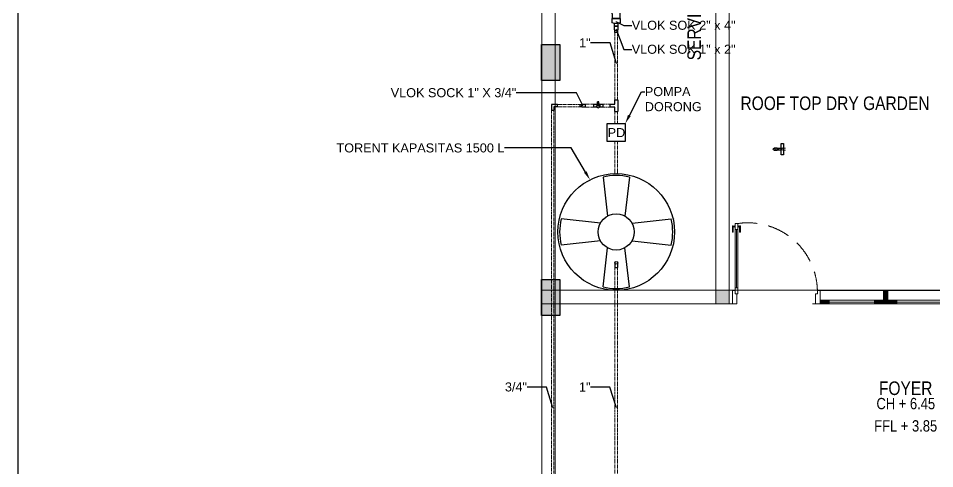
# Model space of a CAD drawing. Header units: millimetres. Extents: x 7371 to 278338, y -43753 to 35464.
# Drawn here: x 70135 to 80261, y 22164 to 27145 of the extents above; entities that cross this region are included whole.
import ezdxf
from ezdxf import colors
from ezdxf.entities.mleader import LeaderData, LeaderLine
from ezdxf.math import Vec2, Vec3

# ---------------------------------------------------------------- set-up
doc = ezdxf.new("R2010")
doc.units = ezdxf.units.MM
doc.header["$MEASUREMENT"] = 0
for name, pattern in [('CENTER', [50.8, 31.75, -6.35, 6.35, -6.35]), ('HIDDEN', [0.375, 0.25, -0.125]), ('SLD-Solid', [0])]:
    doc.linetypes.add(name, pattern=pattern)
for name, color, linetype, lineweight in [('DINDING', 1, 'Continuous', 20), ('DOOR OPENING', 4, 'SLD-Solid', 5), ('FURNITURE', 25, 'Continuous', 5), ('HATCH', 8, 'Continuous', 13), ('KOL', 5, 'Continuous', 18), ('PIPA AIR BERSIH', 5, 'CENTER', 5)]:
    doc.layers.add(name, color=color, linetype=linetype, lineweight=lineweight)
for name, color, linetype in [('POMPA DORONG', 7, 'Continuous'), ('SUB TEXT', 1, 'Continuous'), ('TEXT', 4, 'Continuous'), ('TORENT', 5, 'Continuous'), ('WALL', 90, 'Continuous')]:
    doc.layers.add(name, color=color, linetype=linetype)
doc.styles.add('Arial Narrow', font='ARIALN.TTF')
doc.styles.get("Standard").update_dxf_attribs({"font": 'arial.ttf'})

# ---------------------------------------------------------------- blocks, each defined once
blk = doc.blocks.new('KOLOM PRAKTIS')
at = {"layer": 'HATCH'}
h = blk.add_hatch(color=256, dxfattribs=at)
h.dxf.hatch_style = 1
h.paths.add_polyline_path([(-75, 75), (-75, -75), (75, -75), (75, 75)])
at = {"layer": 'KOL'}
blk.add_lwpolyline([(-75, -75), (75, -75), (75, 75), (-75, 75)], close=True, dxfattribs=at)
blk = doc.blocks.new('KUSEN PINTU')
at = {"layer": 'DOOR OPENING', "linetype": 'Continuous', "transparency": 33554687}
for p, q in [((-50, 110), (-30, 110)), ((-50, 0), (-50, 110)), ((-30, 110), (-30, 150)), ((-30, 150), (-5, 150)), ((-5, 150), (-5, 145)), ((-5, 145), (0, 145)), ((0, 145), (0, 5)), ((-5, 0), (-50, 0)), ((0, 5), (-5, 5)), ((-5, 5), (-5, 0))]:
    blk.add_line(p, q, dxfattribs=at)
at = {"layer": 'DOOR OPENING', "linetype": 'Continuous', "ltscale": 10, "transparency": 33554687}
for p, q in [((0, 145), (0, 150)), ((0, 5), (0, 0))]:
    blk.add_line(p, q, dxfattribs=at)
blk = doc.blocks.new('jj1')
at = {"layer": 'DOOR OPENING', "linetype": 'Continuous', "transparency": 33554687}
h = blk.add_hatch(dxfattribs=at)
h.set_pattern_fill('ANSI31', color=256, scale=0.0875, angle=90)
h.set_pattern_definition([(135, (474.810639, 899.157156), (-0.00773398042, -0.00773398042), [])])
h.paths.add_polyline_path([(305.043, 161.652), (305.093, 161.652), (305.093, 161.802), (305.043, 161.802)])
h = blk.add_hatch(dxfattribs=at)
h.set_pattern_fill('ANSI31', color=256, scale=0.0875, angle=90)
h.set_pattern_definition([(135, (474.810639, 899.157156), (-0.00773398042, -0.00773398042), [])])
h.paths.add_polyline_path([(305.043, 161.652), (305.093, 161.652), (305.093, 161.802), (305.043, 161.802)])
h = blk.add_hatch(dxfattribs=at)
h.set_pattern_fill('ANSI31', color=256, scale=0.0875, angle=90)
h.set_pattern_definition([(135, (474.060639, 899.157156), (-0.00773398042, -0.00773398042), [])])
h.paths.add_polyline_path([(305.793, 161.652), (305.843, 161.652), (305.843, 161.802), (305.793, 161.802)])
h = blk.add_hatch(dxfattribs=at)
h.set_pattern_fill('ANSI31', color=256, scale=0.0875, angle=90)
h.set_pattern_definition([(135, (474.060639, 899.157156), (-0.00773398042, -0.00773398042), [])])
h.paths.add_polyline_path([(305.793, 161.652), (305.843, 161.652), (305.843, 161.802), (305.793, 161.802)])
h = blk.add_hatch(dxfattribs=at)
h.set_pattern_fill('ANSI31', color=256, scale=0.0875, angle=90)
h.set_pattern_definition([(135, (624.817151, 947.177618), (-0.00773398042, -0.00773398042), [])])
h.paths.add_polyline_path([(304.343, 161.652), (304.443, 161.652), (304.443, 161.692), (304.343, 161.692)])
h = blk.add_hatch(dxfattribs=at)
h.set_pattern_fill('ANSI31', color=256, scale=0.0875, angle=90)
h.set_pattern_definition([(135, (624.217151, 947.176911), (-0.00773398042, -0.00773398042), [])])
h.paths.add_polyline_path([(304.943, 161.653), (305.043, 161.653), (305.043, 161.693), (304.943, 161.693)])
h = blk.add_hatch(dxfattribs=at)
h.set_pattern_fill('ANSI31', color=256, scale=0.0875, angle=90)
h.set_pattern_definition([(135, (624.067151, 947.177618), (-0.00773398042, -0.00773398042), [])])
h.paths.add_polyline_path([(305.093, 161.652), (305.193, 161.652), (305.193, 161.692), (305.093, 161.692)])
h = blk.add_hatch(dxfattribs=at)
h.set_pattern_fill('ANSI31', color=256, scale=0.0875, angle=90)
h.set_pattern_definition([(135, (623.467151, 947.176911), (-0.00773398042, -0.00773398042), [])])
h.paths.add_polyline_path([(305.693, 161.653), (305.793, 161.653), (305.793, 161.693), (305.693, 161.693)])
at = {"color": 8, "linetype": 'HIDDEN', "lineweight": 5}
blk.add_arc((303.545, 161.782), 0.768, 358.5083, 98.4128, dxfattribs=at)
at = {"layer": 'DOOR OPENING', "linetype": 'Continuous', "transparency": 33554687}
for p, q in [((303.403, 162.475), (303.403, 162.542)), ((303.403, 162.542), (303.433, 162.542)), ((303.433, 162.542), (303.433, 162.475)), ((303.375, 162.447), (303.375, 162.515)), ((303.375, 162.515), (303.383, 162.515)), ((303.383, 162.447), (303.375, 162.447)), ((303.383, 162.515), (303.383, 162.447)), ((303.399, 162.499), (303.399, 162.518)), ((303.403, 162.497), (303.401, 162.497)), ((303.403, 162.52), (303.403, 162.497)), ((303.433, 162.475), (303.403, 162.475)), ((303.433, 162.52), (303.433, 162.497)), ((303.435, 162.52), (303.433, 162.52)), ((303.433, 162.497), (303.435, 162.497)), ((303.437, 162.499), (303.437, 162.518)), ((303.453, 162.515), (303.453, 162.447)), ((303.461, 162.515), (303.453, 162.515)), ((303.453, 162.447), (303.461, 162.447)), ((303.461, 162.447), (303.461, 162.515)), ((303.403, 161.83), (303.403, 161.762)), ((303.433, 161.762), (303.433, 161.83)), ((303.433, 161.762), (303.403, 161.762)), ((304.343, 161.802), (305.093, 161.802)), ((305.093, 161.802), (305.843, 161.802)), ((304.293, 161.652), (305.043, 161.652)), ((305.043, 161.692), (304.343, 161.692)), ((304.343, 161.692), (305.043, 161.692)), ((305.043, 161.692), (304.343, 161.692)), ((304.443, 161.652), (304.443, 161.692)), ((304.443, 161.672), (304.943, 161.672)), ((304.943, 161.652), (304.943, 161.692)), ((305.043, 161.652), (305.793, 161.652)), ((305.793, 161.692), (305.093, 161.692)), ((305.093, 161.692), (305.793, 161.692)), ((305.793, 161.692), (305.093, 161.692)), ((305.193, 161.652), (305.193, 161.692)), ((305.193, 161.672), (305.693, 161.672)), ((305.693, 161.652), (305.693, 161.692))]:
    blk.add_line(p, q, dxfattribs=at)
at = {"layer": 'DOOR OPENING', "linetype": 'Continuous', "ltscale": 10, "transparency": 33554687}
for p, q in [((303.383, 162.511), (303.399, 162.511)), ((303.383, 162.505), (303.399, 162.505)), ((303.403, 161.83), (303.403, 162.475)), ((303.418, 162.475), (303.418, 161.83)), ((303.433, 161.83), (303.433, 162.475)), ((303.437, 162.511), (303.453, 162.511)), ((303.437, 162.505), (303.453, 162.505))]:
    blk.add_line(p, q, dxfattribs=at)
at = {"layer": 'DOOR OPENING', "transparency": 33554687}
for p, q in [((303.401, 162.52), (303.403, 162.52)), ((303.433, 161.83), (303.403, 161.83)), ((303.403, 161.762), (303.403, 161.802)), ((304.313, 161.762), (304.313, 161.802))]:
    blk.add_line(p, q, dxfattribs=at)
at = {"layer": 'DOOR OPENING', "linetype": 'Continuous', "transparency": 33554687}
for points in [[(305.093, 161.652), (305.043, 161.652), (305.043, 161.802), (305.093, 161.802)], [(305.093, 161.652), (305.043, 161.652), (305.043, 161.802), (305.093, 161.802)], [(305.843, 161.652), (305.793, 161.652), (305.793, 161.802), (305.843, 161.802)], [(305.843, 161.652), (305.793, 161.652), (305.793, 161.802), (305.843, 161.802)]]:
    blk.add_lwpolyline(points, close=True, dxfattribs=at)
for centre, start, end in [((303.401, 162.518), 90, 180), ((303.401, 162.499), 180, 270), ((303.435, 162.518), 0, 90), ((303.435, 162.499), 270, 0)]:
    blk.add_arc(centre, 0.00169, start, end, dxfattribs=at)
at = {"layer": 'DOOR OPENING', "linetype": 'Continuous', "transparency": 33554687, "yscale": 0.001, "zscale": 0.001}
for p, xscale in [((303.373, 161.652), -0.001), ((304.343, 161.652), 0.001)]:
    blk.add_blockref('KUSEN PINTU', p, dxfattribs=dict(at, xscale=xscale))
blk = doc.blocks.new('hs')
at = {"layer": 'DINDING', "color": 8}
for p, q in [((396.999, 73.05), (396.999, 77.901)), ((397.149, 77.87), (397.149, 73.05))]:
    blk.add_line(p, q, dxfattribs=at)
blk.add_lwpolyline([(395.074, 66.315), (395.074, 80.27), (395.224, 80.27), (395.224, 66.315), (395.224, 66.315)], dxfattribs=at)
blk.add_lwpolyline([(395.224, 73.05), (397.184, 73.05), (397.184, 73.2), (395.224, 73.2)], close=True, dxfattribs=at)
at = {"layer": 'DINDING'}
blk.add_lwpolyline([(398.069, 73.05), (399.869, 73.05), (399.869, 73.2), (397.149, 73.2), (397.149, 73.05), (397.199, 73.05)], dxfattribs=at)
at = {"layer": 'FURNITURE', "color": 8, "linetype": 'Continuous', "transparency": 33554687}
blk.add_line((399.109, 73.2), (397.149, 73.2), dxfattribs=at)
blk.add_blockref('jj1', (93.81, -88.603))
at = {"layer": 'WALL', "color": 8, "transparency": 33554687, "xscale": 0.001, "yscale": 0.001, "zscale": 0.001}
for p in [(395.149, 73.125), (397.074, 73.125)]:
    blk.add_blockref('KOLOM PRAKTIS', p, dxfattribs=at)
at = {"layer": 'SUB TEXT', "color": 8, "transparency": 33554687, "style": 'Arial Narrow'}
for s, p in [('CH + 6.45', (398.776, 71.884)), ('FFL + 3.85', (398.751, 71.637))]:
    blk.add_text(s, height=0.125, dxfattribs=at).set_placement(p)
at = {"layer": 'TEXT', "color": 8, "transparency": 33554687, "style": 'Arial Narrow'}
blk.add_text('SERVICE TORRENT AREA', height=0.15, rotation=90, dxfattribs=at).set_placement((396.835, 75.745))
for s, p in [('ROOF TOP DRY GARDEN', (397.272, 75.195)), ('FOYER', (398.803, 72.041))]:
    blk.add_text(s, height=0.15, dxfattribs=at).set_placement(p)
blk = doc.blocks.new('k4')
at = {"true_color": 0x636466}
h = blk.add_hatch(dxfattribs=at)
h.set_pattern_fill('ANGLE', color=251)
h.set_pattern_definition([(0, (0, 0), (0, 6.985), [5.08, -1.905]), (90, (0, 0), (-6.985, 4e-16), [5.08, -1.905])])
h.paths.add_polyline_path([(210.558, -20.392), (210.358, -20.392), (210.358, -20.792), (210.558, -20.792)])
h = blk.add_hatch(color=251, dxfattribs=at)
h.dxf.hatch_style = 1
h.paths.add_polyline_path([(210.558, -20.594), (210.358, -20.594), (210.358, -20.792), (210.558, -20.792)])
h.paths.add_polyline_path([(210.558, -20.392), (210.358, -20.392), (210.358, -20.594), (210.558, -20.594)])
for p, q in [((210.358, -20.392), (210.558, -20.392)), ((210.558, -20.392), (210.558, -20.792)), ((210.558, -20.792), (210.358, -20.792))]:
    blk.add_line(p, q)
blk.add_lwpolyline([(210.358, -20.392), (210.558, -20.392), (210.558, -20.792), (210.358, -20.792)], close=True)
blk = doc.blocks.new('KLR')
for p in [(90.905, 204.915), (90.905, 202.315)]:
    blk.add_blockref('k4', p)
blk = doc.blocks.new('FFRRT')
for points in [[(100371, -2691), (100371, -2741)], [(100371, -2831), (100371, -2881), (100461, -2881), (100461, -2691), (100371, -2691)], [(100321, -2770), (100321, -2802)], [(100371, -2770), (100321, -2770)], [(100371, -2802), (100321, -2802)], [(100371, -2831), (100371, -2741)]]:
    blk.add_lwpolyline(points)
blk = doc.blocks.new('dsd333')
for points in [[(99825, -5141), (99825, -5109), (99875, -5109), (99875, -5059), (99907, -5059), (99907, -5191)], [(99875, -5191), (99875, -5141), (99825, -5141)], [(99875, -5191), (99907, -5191)]]:
    blk.add_lwpolyline(points)
blk = doc.blocks.new('dsdsbbb')
for points in [[(99082, -3956), (99000, -3956), (99000, -4038)], [(99082, -3988), (99082, -3956)], [(99032, -4038), (99000, -4038)], [(99082, -3988), (99032, -3988), (99032, -4038)]]:
    blk.add_lwpolyline(points)
at = {"layer": 'PIPA AIR BERSIH'}
blk.add_lwpolyline([(99032, -3956), (99032, -3956)], dxfattribs=at)
blk = doc.blocks.new('sock1')
for points in [[(99331.5, -6891.7), (99346.5, -6891.7), (99346.5, -6907.2), (99345, -6909.4), (99345, -6917.9), (99333, -6917.9), (99333, -6909.4), (99331.5, -6907.2), (99331.5, -6891.7)], [(99345, -6909.4), (99333, -6909.4)]]:
    blk.add_lwpolyline(points)
blk = doc.blocks.new('DD443')
for points in [[(99631, -2396), (99597, -2396), (99597, -2364), (99631, -2364)], [(99640, -2380), (99640, -2336)], [(99653, -2336), (99640, -2336)], [(99653, -2380), (99653, -2336)], [(99697, -2364), (99697, -2396), (99662, -2396)], [(99662, -2364), (99697, -2364)]]:
    blk.add_lwpolyline(points)
blk.add_circle((99647, -2380), 6.69)
blk.add_arc((99647, -2380), 22, 107.6716, 72.3284)
blk = doc.blocks.new('fdfd')
blk.add_lwpolyline([(99685, -1599), (99685, -1649), (99717, -1649), (99717, -1599)])
blk.add_circle((99701, -1599), 16)
blk = doc.blocks.new('_Dot')
at = {"color": 0, "linetype": 'ByBlock', "lineweight": -2}
blk.add_line((-0.5, 0), (-1, 0), dxfattribs=at)
at = {"color": 0, "linetype": 'ByBlock', "const_width": 0.5}
blk.add_lwpolyline([(-0.25, 0, 1), (0.25, 0, 1)], format="xyb", close=True, dxfattribs=at)
blk = doc.blocks.new('FFHHH')
blk.add_lwpolyline([(84920, -1581), (84945, -1581), (84945, -1706), (84920, -1706)], close=True)
blk.add_circle((84933, -1643), 12.7)
blk = doc.blocks.new('ewew344')
for points in [[(76696, 27091), (76786, 27091), (76786, 27040), (76761, 27033), (76761, 27004), (76721, 27004), (76721, 27033), (76696, 27040), (76696, 27091)], [(76761, 27033), (76721, 27033)]]:
    blk.add_lwpolyline(points)

msp = doc.modelspace()

# ---------------------------------------------------------------- linework, layer by layer
msp.add_lwpolyline([(90204.2, 35098.7), (90204.2, 6261.4), (70134.6, 6261.4), (70134.6, 35098.7)], close=True)
at = {"layer": 'PIPA AIR BERSIH'}
for points in [[(76725.3, 26988), (76725.3, 26245.1)], [(76757.3, 26988), (76757.3, 26245.1)], [(76027.4, 19339.7), (76027.4, 26126.9)], [(76052.8, 21246.8), (76052.8, 26126.9)], [(76344.1, 26191.9), (76092.5, 26191.9)], [(76344.1, 26166.5), (76092.5, 26166.5)], [(76492.9, 26195.1), (76399.4, 26195.1)], [(76492.9, 26163.1), (76399.4, 26163.1)], [(76592.9, 26195.1), (76675.3, 26195.1)], [(76592.9, 26163.1), (76675.3, 26163.3)], [(76725.3, 26113.1), (76725.3, 25981.1)], [(76757.3, 26113.1), (76757.3, 25981.1)], [(76725.3, 25781.1), (76725.3, 25426.7)], [(76757.3, 25781.1), (76757.3, 25426.7)], [(78591.2, 25708), (78612.9, 25708)], [(78591.2, 25687.6), (78612.9, 25687.6)], [(76725.3, 24390.7), (76725.3, 18667.7)], [(76757.3, 24390.7), (76757.3, 18635.7)]]:
    msp.add_lwpolyline(points, dxfattribs=at)
at = {"layer": 'POMPA DORONG'}
msp.add_lwpolyline([(76641.3, 25981.1), (76841.3, 25981.1), (76841.3, 25781.1), (76641.3, 25781.1), (76641.3, 25981.1)], dxfattribs=at)
at = {"layer": 'TORENT'}
for points in [[(76595.5, 25389.7), (76644.1, 24956.8)], [(76887.1, 25389.7), (76838.4, 24956.8)], [(76566.5, 24879.1), (76133.5, 24927.8)], [(76916.1, 24879.1), (77349, 24927.8)], [(77386.3, 24931.9), (77386.3, 24931.9)], [(77386.3, 24781.9), (77386.3, 24781.9)], [(76566.5, 24684.8), (76133.5, 24636.1)], [(76595.5, 24174.2), (76644.1, 24607.1)], [(76887.1, 24174.2), (76838.4, 24607.1)], [(76916.1, 24684.8), (77349, 24636.1)]]:
    msp.add_lwpolyline(points, dxfattribs=at)
for radius in [645, 200]:
    msp.add_circle((76741.3, 24781.9), radius, dxfattribs=at)
for start, end in [(76.50795, 103.49126), (166.50797, 193.49129), (346.50874, 13.492), (256.50874, 283.49126)]:
    msp.add_arc((76741.3, 24781.9), 625, start, end, dxfattribs=at)

# ---------------------------------------------------------------- block references
for name, p, xscale, yscale, zscale in [('hs', (-318879.5, -49011.6), 999.2999589644489, 999.2999589644489, 999.2999589644489), ('KLR', (-225134.8, -157538.2), 999.2999589644489, 999.2999589644489, 999.2999589644489), ('sock1', (-188162.9, 45435.7), 2.666666666665874, 2.666666666665874, 2.666666666665874), ('dsdsbbb', (-2509.6, 29330.5), 0.7933028180988089, 0.7933028180988089, 0.7933028180988089)]:
    msp.add_blockref(name, p, dxfattribs=dict(xscale=xscale, yscale=yscale, zscale=zscale))
for name, p in [('FFRRT', (-23675.1, 30025.9)), ('ewew344', (0, 53.5)), ('dsd333', (-23149.3, 31304.1)), ('DD443', (-23103.6, 28558.6)), ('FFHHH', (-6354.1, 27341.3)), ('fdfd', (-22959.4, 26040))]:
    msp.add_blockref(name, p)
for name, p, xscale, yscale, zscale, rotation in [('sock1', (90978.8, 236329.1), 2.115480875149517, 2.115480875149517, 2.115480875149517, 270), ('fdfd', (77472, -37576.7), 0.6346441789000892, 0.6346441789000892, 0.6346441789000892, 90), ('sock1', (90226.5, 193817.7), 1.692384477065445, 1.692384477065445, 1.692384477065445, 270)]:
    msp.add_blockref(name, p, dxfattribs=dict(xscale=xscale, yscale=yscale, zscale=zscale, rotation=rotation))

# ---------------------------------------------------------------- texts
at = {"layer": 'POMPA DORONG'}
msp.add_text('PD', height=100, dxfattribs=at).set_placement((76647.1, 25830.9))

# ---------------------------------------------------------------- leaders
ml = msp.add_multileader_mtext('Standard')
ml.set_content('4" x 1 1/2"', color=256)
ml.set_leader_properties()
ml.set_arrow_properties(name='DOT')
ml.build(insert=Vec2(0, 0))
ml.multileader.update_dxf_attribs({"dogleg_length": 0.36, "arrow_head_size": 10})
ctx = ml.context
ctx.base_point, ctx.char_height, ctx.arrow_head_size, ctx.landing_gap_size, ctx.plane_origin = Vec3(76912.2, 27560), 100, 10, 0.09, Vec3(76740.3, 27479.9)
notes = []
notes.append((ctx, [(0, (1, 1, 0), (76826.2, 27560), (1, 0), 85.9, [(0, [(76740.3, 27479.9)], 0, [])])]))
ctx.mtext.insert, ctx.mtext.flow_direction = Vec3(76912.2, 27610.8), 5
ml = msp.add_multileader_mtext('Standard')
ml.set_content('4" x 1 1/2"', color=256)
ml.set_leader_properties()
ml.set_arrow_properties(name='DOT')
ml.build(insert=Vec2(0, 0))
ml.multileader.update_dxf_attribs({"dogleg_length": 0.36, "arrow_head_size": 10})
ctx = ml.context
ctx.base_point, ctx.char_height, ctx.arrow_head_size, ctx.landing_gap_size, ctx.plane_origin = Vec3(76912.2, 27328), 100, 10, 0.09, Vec3(76740.3, 27248)
notes.append((ctx, [(0, (1, 1, 0), (76826.2, 27328), (1, 0), 85.9, [(0, [(76740.3, 27248)], 0, [])])]))
ctx.mtext.insert, ctx.mtext.flow_direction = Vec3(76912.2, 27378.9), 5
ml = msp.add_multileader_mtext('Standard')
ml.set_content('VLOK SOK 2" x 4"', color=256)
ml.set_leader_properties()
ml.set_arrow_properties(name='DOT')
ml.build(insert=Vec2(0, 0))
ml.multileader.update_dxf_attribs({"dogleg_length": 0.36, "arrow_head_size": 10})
ctx = ml.context
ctx.base_point, ctx.char_height, ctx.arrow_head_size, ctx.landing_gap_size, ctx.plane_origin = Vec3(76913.1, 27067.1), 100, 10, 0.09, Vec3(76741.3, 27108.3)
notes.append((ctx, [(0, (1, 1, 0), (76827.2, 27067.1), (1, 0), 85.9, [(0, [(76741.3, 27108.3)], 0, [])])]))
ctx.mtext.insert, ctx.mtext.flow_direction = Vec3(76913.2, 27118), 5
ml = msp.add_multileader_mtext('Standard')
ml.set_content('VLOK SOK 1" x 2"', color=256)
ml.set_leader_properties()
ml.set_arrow_properties(name='DOT')
ml.build(insert=Vec2(0, 0))
ml.multileader.update_dxf_attribs({"dogleg_length": 0.36, "arrow_head_size": 10})
ctx = ml.context
ctx.base_point, ctx.char_height, ctx.arrow_head_size, ctx.landing_gap_size, ctx.plane_origin = Vec3(76913.1, 26801.8), 100, 10, 0.09, Vec3(76741.3, 27024.6)
notes.append((ctx, [(0, (1, 1, 0), (76827.2, 26801.8), (1, 0), 85.9, [(0, [(76741.3, 27024.6)], 0, [])])]))
ctx.mtext.insert, ctx.mtext.flow_direction = Vec3(76913.2, 26852.6), 5
ml = msp.add_multileader_mtext('Standard')
ml.set_content('\\A1;1"', color=256)
ml.set_leader_properties()
ml.set_arrow_properties(name='DOT')
ml.build(insert=Vec2(0, 0))
ml.multileader.update_dxf_attribs({"dogleg_length": 0.36, "arrow_head_size": 10})
ctx = ml.context
ctx.base_point, ctx.char_height, ctx.arrow_head_size, ctx.landing_gap_size, ctx.plane_origin = Vec3(76352.9, 26874.4), 100, 10, 0.09, Vec3(76744.3, 26645)
ctx.text_align_type = 2
notes.append((ctx, [(1, (1, 1, 0), (76674.2, 26874.4), (-1, 0), 215.5, [(0, [(76744.3, 26645)], 0, [])])]))
ctx.mtext.insert, ctx.mtext.width, ctx.mtext.alignment, ctx.mtext.flow_direction = Vec3(76458.6, 26924.4), 39.598, 3, 5
ml = msp.add_multileader_mtext('Standard')
ml.set_content('\\A1;VLOK SOCK 1" X 3/4"', color=256)
ml.set_leader_properties()
ml.set_arrow_properties(name='DOT')
ml.build(insert=Vec2(0, 0))
ml.multileader.update_dxf_attribs({"dogleg_length": 0.36, "arrow_head_size": 10})
ctx = ml.context
ctx.base_point, ctx.char_height, ctx.arrow_head_size, ctx.landing_gap_size, ctx.plane_origin = Vec3(74256.6, 26321.6), 100, 10, 0.09, Vec3(76373.1, 26179.2)
ctx.text_align_type = 2
notes.append((ctx, [(1, (1, 1, 0), (76303, 26321.6), (-1, 0), 665.3, [(0, [(76373.1, 26179.2)], 0, [])])]))
ctx.mtext.insert, ctx.mtext.width, ctx.mtext.alignment, ctx.mtext.flow_direction = Vec3(75637.7, 26372.5), 1452.607, 3, 5
ml = msp.add_multileader_mtext('Standard')
ml.set_content('POMPA\\PDORONG', color=256)
ml.set_leader_properties()
ml.build(insert=Vec2(0, 0))
ml.multileader.update_dxf_attribs({"dogleg_length": 0.36, "arrow_head_size": 100})
ctx = ml.context
ctx.base_point, ctx.char_height, ctx.arrow_head_size, ctx.landing_gap_size, ctx.plane_origin = Vec3(77057.8, 26333.5), 100, 100, 0.09, Vec3(76841.3, 25981.1)
notes.append((ctx, [(0, (1, 1, 0), (77020.4, 26333.5), (1, 0), 37.3, [(0, [(76841.3, 25981.1)], 0, [])])]))
ctx.mtext.insert, ctx.mtext.flow_direction = Vec3(77057.9, 26384.4), 5
ml = msp.add_multileader_mtext('Standard')
ml.set_content('TORENT KAPASITAS 1500 L', color=256)
ml.set_leader_properties()
ml.build(insert=Vec2(0, 0))
ml.multileader.update_dxf_attribs({"dogleg_length": 0.36, "arrow_head_size": 100})
ctx = ml.context
ctx.base_point, ctx.char_height, ctx.arrow_head_size, ctx.landing_gap_size, ctx.plane_origin = Vec3(73658.6, 25710.7), 100, 100, 0.09, Vec3(76451.7, 25358.3)
ctx.text_align_type = 2
notes.append((ctx, [(1, (1, 1, 0), (76244.2, 25710.7), (-1, 0), 738, [(0, [(76451.7, 25358.3)], 0, [])])]))
ctx.mtext.insert, ctx.mtext.alignment, ctx.mtext.flow_direction = Vec3(75506, 25761.6), 3, 5
ml = msp.add_multileader_mtext('Standard')
ml.set_content('\\A1;3/4"', color=256)
ml.set_leader_properties()
ml.set_arrow_properties(name='DOT')
ml.build(insert=Vec2(0, 0))
ml.multileader.update_dxf_attribs({"dogleg_length": 0.36, "arrow_head_size": 10})
ctx = ml.context
ctx.base_point, ctx.char_height, ctx.arrow_head_size, ctx.landing_gap_size, ctx.plane_origin = Vec3(75524.1, 23067.6), 100, 10, 0.09, Vec3(76041.3, 22838.2)
ctx.text_align_type = 2
notes.append((ctx, [(1, (1, 1, 0), (75971.2, 23067.6), (-1, 0), 215.5, [(0, [(76041.3, 22838.2)], 0, [])])]))
ctx.mtext.insert, ctx.mtext.width, ctx.mtext.alignment, ctx.mtext.flow_direction = Vec3(75755.6, 23118.5), 39.598, 3, 5
ml = msp.add_multileader_mtext('Standard')
ml.set_content('\\A1;1"', color=256)
ml.set_leader_properties()
ml.set_arrow_properties(name='DOT')
ml.build(insert=Vec2(0, 0))
ml.multileader.update_dxf_attribs({"dogleg_length": 0.36, "arrow_head_size": 10})
ctx = ml.context
ctx.base_point, ctx.char_height, ctx.arrow_head_size, ctx.landing_gap_size, ctx.plane_origin = Vec3(76351.4, 23067.6), 100, 10, 0.09, Vec3(76742.7, 22838.2)
ctx.text_align_type = 2
notes.append((ctx, [(1, (1, 1, 0), (76672.6, 23067.6), (-1, 0), 215.5, [(0, [(76742.7, 22838.2)], 0, [])])]))
ctx.mtext.insert, ctx.mtext.width, ctx.mtext.alignment, ctx.mtext.flow_direction = Vec3(76457, 23117.6), 39.598, 3, 5
for ctx, leaders in notes:
    for number, flags, end, landing, length, lines in leaders:
        leader = LeaderData()
        leader.index, (leader.has_last_leader_line, leader.has_dogleg_vector, leader.attachment_direction) = number, flags
        leader.last_leader_point, leader.dogleg_vector, leader.dogleg_length = Vec3(end), Vec3(landing), length
        for number, points, colour, breaks in lines:
            line = LeaderLine()
            line.index, line.vertices, line.color, line.breaks = number, Vec3.list(points), colors.encode_raw_color(colour), breaks
            leader.lines.append(line)
        ctx.leaders.append(leader)

doc.saveas('drawing.dxf')
